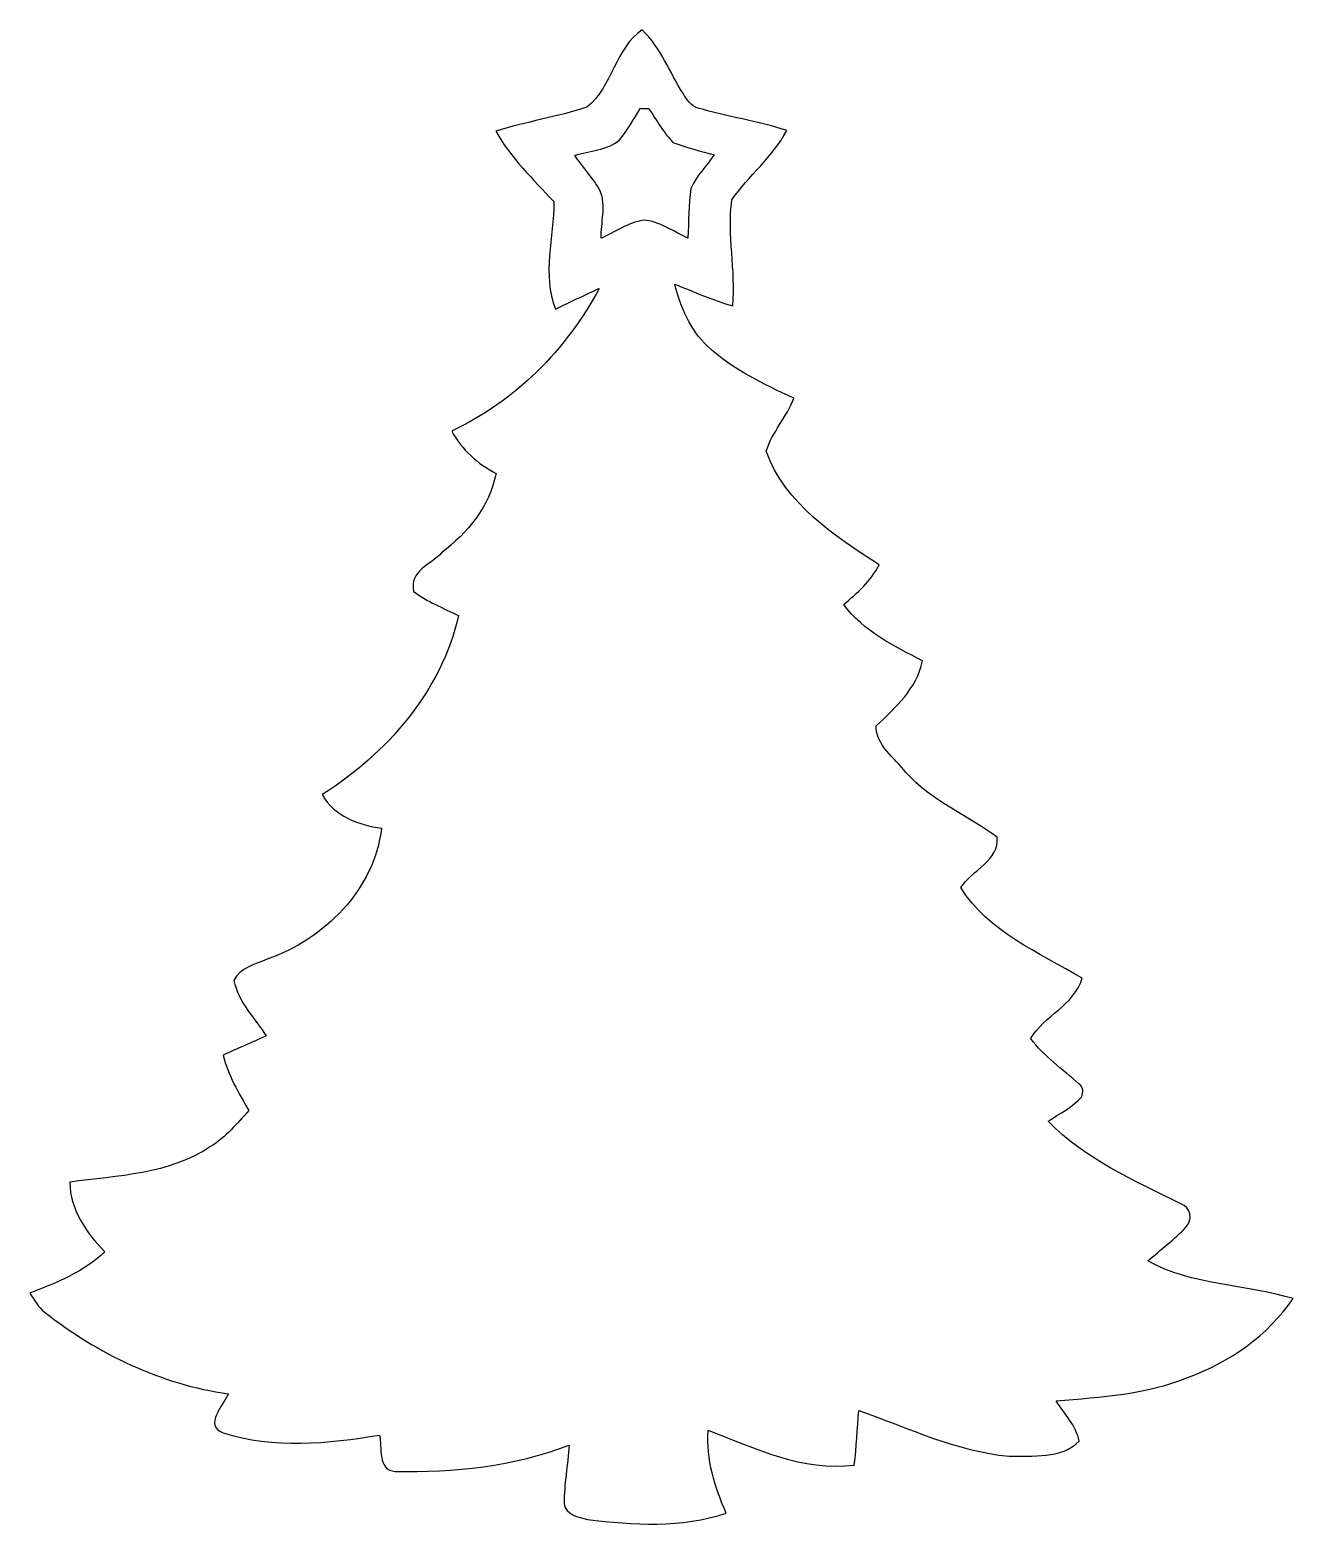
# Model space of a CAD drawing. Header units: centimetres. Extents: x -5.7 to 6.4, y -4.1 to 10.2.
import ezdxf

# ---------------------------------------------------------------- set-up
doc = ezdxf.new("R2010")
doc.units = ezdxf.units.CM
doc.header["$MEASUREMENT"] = 0
doc.layers.add('Camada 1', color=7, linetype='Continuous')

msp = doc.modelspace()

# ---------------------------------------------------------------- linework, layer by layer
at = {"layer": 'Camada 1', "color": 17}
for points, knots in [([(-0.3629, 9.48534), (-0.12196, 9.6769), (-0.09374, 10.05049), (0.16556, 10.22124), (0.16556, 10.22124), (0.34018, 10.0519), (0.42767, 9.81801), (0.55396, 9.61481), (0.55396, 9.61481), (0.5896, 9.55943), (0.62734, 9.49451), (0.69613, 9.47617), (0.69613, 9.47617), (0.97412, 9.38903), (1.26693, 9.35658), (1.54315, 9.26133), (1.54315, 9.26133), (1.41016, 9.00839), (1.1812, 8.82882), (1.01822, 8.59987), (1.01822, 8.59987), (0.97624, 8.26649), (1.05808, 7.9243), (1.0288, 7.58704), (1.0288, 7.58704), (0.8383, 7.63926), (0.65874, 7.72357), (0.47459, 7.79377), (0.47459, 7.79377), (0.52892, 7.57505), (0.6224, 7.35915), (0.78821, 7.20181), (0.78821, 7.20181), (1.02457, 6.98097), (1.3202, 6.84127), (1.61053, 6.70651), (1.61053, 6.70651), (1.54633, 6.52589), (1.4024, 6.38231), (1.34807, 6.19922), (1.34807, 6.19922), (1.52587, 5.69757), (1.99965, 5.39171), (2.42439, 5.11548), (2.42439, 5.11548), (2.34819, 4.96097), (2.21661, 4.84561), (2.08714, 4.73625), (2.08714, 4.73625), (2.27623, 4.47907), (2.56586, 4.34255), (2.83996, 4.19756), (2.83996, 4.19756), (2.78211, 3.92944), (2.58173, 3.75411), (2.39582, 3.57667), (2.39582, 3.57667), (2.39688, 3.39181), (2.57538, 3.26763), (2.68086, 3.13322), (2.68086, 3.13322), (2.92287, 2.8637), (3.26471, 2.72471), (3.55081, 2.51445), (3.55081, 2.51445), (3.58221, 2.29714), (3.30704, 2.19942), (3.20509, 2.03326), (3.20509, 2.03326), (3.46368, 1.61134), (3.95298, 1.41308), (4.3622, 1.16931), (4.3622, 1.16931), (4.28706, 0.90684), (3.99955, 0.813), (3.87219, 0.59428), (3.87219, 0.59428), (3.99637, 0.42177), (4.17664, 0.30218), (4.33257, 0.16072), (4.33257, 0.16072), (4.37737, 0.1332), (4.37243, 0.08029), (4.35973, 0.03619), (4.35973, 0.03619), (4.27118, -0.06365), (4.1463, -0.1208), (4.03906, -0.197), (4.03906, -0.197), (4.39078, -0.56036), (4.86068, -0.76285), (5.30482, -0.9851), (5.30482, -0.9851), (5.40078, -1.01685), (5.41983, -1.13609), (5.3528, -1.20735), (5.3528, -1.20735), (5.24238, -1.32624), (5.11044, -1.42325), (4.98873, -1.5305), (4.98873, -1.5305), (5.41665, -1.76651), (5.91725, -1.75169), (6.37515, -1.89033), (6.37515, -1.89033), (6.13562, -2.2417), (5.77543, -2.49535), (5.37855, -2.63822), (5.37855, -2.63822), (4.97921, -2.80544), (4.54212, -2.82872), (4.11596, -2.86682), (4.11596, -2.86682), (4.19393, -2.99065), (4.30435, -3.10212), (4.33539, -3.24923), (4.33539, -3.24923), (4.165, -3.42421), (3.88489, -3.38787), (3.66511, -3.39317), (3.66511, -3.39317), (3.16099, -3.34942), (2.70273, -3.12258), (2.23178, -2.9589), (2.23178, -2.9589), (2.21696, -3.13105), (2.20814, -3.30603), (2.18838, -3.47854), (2.18838, -3.47854), (1.69591, -3.5438), (1.24118, -3.31626), (0.79456, -3.14728), (0.79456, -3.14728), (0.7741, -3.42597), (0.85665, -3.68773), (0.96495, -3.93856), (0.96495, -3.93856), (0.53985, -4.08002), (0.07877, -4.05251), (-0.35902, -3.99783), (-0.35902, -3.99783), (-0.44369, -3.97772), (-0.56928, -3.95232), (-0.5788, -3.84754), (-0.5788, -3.84754), (-0.5848, -3.66057), (-0.54317, -3.4743), (-0.53224, -3.28874), (-0.53224, -3.28874), (-1.06035, -3.49159), (-1.63185, -3.5505), (-2.19347, -3.53992), (-2.19347, -3.53992), (-2.36421, -3.52793), (-2.31588, -3.31097), (-2.34164, -3.19279), (-2.34164, -3.19279), (-2.83376, -3.27463), (-3.3527, -3.32508), (-3.836, -3.16986), (-3.836, -3.16986), (-4.01945, -3.10177), (-3.83777, -2.90774), (-3.7845, -2.79944), (-3.7845, -2.79944), (-4.42796, -2.70772), (-5.03157, -2.41738), (-5.53992, -2.01804), (-5.53992, -2.01804), (-5.6013, -1.97112), (-5.6387, -1.90268), (-5.67821, -1.83847), (-5.67821, -1.83847), (-5.42421, -1.73934), (-5.16386, -1.63457), (-4.96383, -1.44371), (-4.96383, -1.44371), (-5.14057, -1.26168), (-5.29227, -1.04225), (-5.29897, -0.77838), (-5.29897, -0.77838), (-4.84459, -0.71488), (-4.34753, -0.70535), (-3.95524, -0.43689), (-3.95524, -0.43689), (-3.80884, -0.35151), (-3.70195, -0.21675), (-3.58906, -0.09363), (-3.58906, -0.09363), (-3.68925, 0.07323), (-3.78661, 0.24468), (-3.83565, 0.43447), (-3.83565, 0.43447), (-3.69842, 0.49656), (-3.56013, 0.55618), (-3.42361, 0.61933), (-3.42361, 0.61933), (-3.53438, 0.78902), (-3.69207, 0.94318), (-3.73229, 1.14673), (-3.73229, 1.14673), (-3.67902, 1.27267), (-3.52591, 1.29666), (-3.41514, 1.3517), (-3.41514, 1.3517), (-2.87221, 1.53832), (-2.39138, 2.01245), (-2.32364, 2.60053), (-2.32364, 2.60053), (-2.54484, 2.63263), (-2.77661, 2.71624), (-2.88985, 2.92156), (-2.88985, 2.92156), (-2.27496, 3.31102), (-1.75073, 3.90757), (-1.58916, 4.63147), (-1.58916, 4.63147), (-1.73451, 4.70273), (-1.88832, 4.76235), (-2.01673, 4.86184), (-2.01673, 4.86184), (-2.06365, 5.05622), (-1.85057, 5.11584), (-1.75144, 5.22943), (-1.75144, 5.22943), (-1.50344, 5.41993), (-1.29177, 5.67252), (-1.23039, 5.98649), (-1.23039, 5.98649), (-1.40536, 6.08104), (-1.55882, 6.2158), (-1.65372, 6.39254), (-1.65372, 6.39254), (-1.04729, 6.67476), (-0.56011, 7.16689), (-0.24543, 7.75461), (-0.24543, 7.75461), (-0.38548, 7.6897), (-0.52412, 7.62268), (-0.66382, 7.55706), (-0.66382, 7.55706), (-0.7947, 7.88303), (-0.67511, 8.24392), (-0.6797, 8.58223), (-0.6797, 8.58223), (-0.8762, 8.7946), (-1.08857, 9.00027), (-1.23286, 9.25392), (-1.23286, 9.25392), (-0.94711, 9.34599), (-0.64724, 9.39009), (-0.3629, 9.48534)], [0, 0, 0, 0, 0.015625, 0.015625, 0.015625, 0.015625, 0.03125, 0.03125, 0.03125, 0.03125, 0.046875, 0.046875, 0.046875, 0.046875, 0.0625, 0.0625, 0.0625, 0.0625, 0.078125, 0.078125, 0.078125, 0.078125, 0.09375, 0.09375, 0.09375, 0.09375, 0.109375, 0.109375, 0.109375, 0.109375, 0.125, 0.125, 0.125, 0.125, 0.140625, 0.140625, 0.140625, 0.140625, 0.15625, 0.15625, 0.15625, 0.15625, 0.171875, 0.171875, 0.171875, 0.171875, 0.1875, 0.1875, 0.1875, 0.1875, 0.203125, 0.203125, 0.203125, 0.203125, 0.21875, 0.21875, 0.21875, 0.21875, 0.234375, 0.234375, 0.234375, 0.234375, 0.25, 0.25, 0.25, 0.25, 0.265625, 0.265625, 0.265625, 0.265625, 0.28125, 0.28125, 0.28125, 0.28125, 0.296875, 0.296875, 0.296875, 0.296875, 0.3125, 0.3125, 0.3125, 0.3125, 0.328125, 0.328125, 0.328125, 0.328125, 0.34375, 0.34375, 0.34375, 0.34375, 0.359375, 0.359375, 0.359375, 0.359375, 0.375, 0.375, 0.375, 0.375, 0.390625, 0.390625, 0.390625, 0.390625, 0.40625, 0.40625, 0.40625, 0.40625, 0.421875, 0.421875, 0.421875, 0.421875, 0.4375, 0.4375, 0.4375, 0.4375, 0.453125, 0.453125, 0.453125, 0.453125, 0.46875, 0.46875, 0.46875, 0.46875, 0.484375, 0.484375, 0.484375, 0.484375, 0.5, 0.5, 0.5, 0.5, 0.515625, 0.515625, 0.515625, 0.515625, 0.53125, 0.53125, 0.53125, 0.53125, 0.546875, 0.546875, 0.546875, 0.546875, 0.5625, 0.5625, 0.5625, 0.5625, 0.578125, 0.578125, 0.578125, 0.578125, 0.59375, 0.59375, 0.59375, 0.59375, 0.609375, 0.609375, 0.609375, 0.609375, 0.625, 0.625, 0.625, 0.625, 0.640625, 0.640625, 0.640625, 0.640625, 0.65625, 0.65625, 0.65625, 0.65625, 0.671875, 0.671875, 0.671875, 0.671875, 0.6875, 0.6875, 0.6875, 0.6875, 0.703125, 0.703125, 0.703125, 0.703125, 0.71875, 0.71875, 0.71875, 0.71875, 0.734375, 0.734375, 0.734375, 0.734375, 0.75, 0.75, 0.75, 0.75, 0.765625, 0.765625, 0.765625, 0.765625, 0.78125, 0.78125, 0.78125, 0.78125, 0.796875, 0.796875, 0.796875, 0.796875, 0.8125, 0.8125, 0.8125, 0.8125, 0.828125, 0.828125, 0.828125, 0.828125, 0.84375, 0.84375, 0.84375, 0.84375, 0.859375, 0.859375, 0.859375, 0.859375, 0.875, 0.875, 0.875, 0.875, 0.890625, 0.890625, 0.890625, 0.890625, 0.90625, 0.90625, 0.90625, 0.90625, 0.921875, 0.921875, 0.921875, 0.921875, 0.9375, 0.9375, 0.9375, 0.9375, 0.953125, 0.953125, 0.953125, 0.953125, 0.96875, 0.96875, 0.96875, 0.96875, 1, 1, 1, 1]), ([(0.14721, 9.47335), (0.08265, 9.37139), (0.02656, 9.26274), (-0.05281, 9.17137), (-0.05281, 9.17137), (-0.16888, 9.06906), (-0.34103, 9.07118), (-0.47967, 9.02391), (-0.47967, 9.02391), (-0.39889, 8.91067), (-0.3047, 8.80624), (-0.23555, 8.68489), (-0.23555, 8.68489), (-0.17699, 8.5406), (-0.23097, 8.38291), (-0.22779, 8.23228), (-0.22779, 8.23228), (-0.0955, 8.29366), (0.02903, 8.38009), (0.17508, 8.40549), (0.17508, 8.40549), (0.33101, 8.39738), (0.46154, 8.29578), (0.59983, 8.23298), (0.59983, 8.23298), (0.61006, 8.39173), (0.60265, 8.55295), (0.62911, 8.70923), (0.62911, 8.70923), (0.68026, 8.82953), (0.77833, 8.92231), (0.85171, 9.0292), (0.85171, 9.0292), (0.72259, 9.06377), (0.59242, 9.09905), (0.46648, 9.14315), (0.46648, 9.14315), (0.36629, 9.23522), (0.3042, 9.36046), (0.22729, 9.47088), (0.22729, 9.47088), (0.20754, 9.47158), (0.16732, 9.47264), (0.14721, 9.47335)], [0, 0, 0, 0, 0.08333333, 0.08333333, 0.08333333, 0.08333333, 0.16666667, 0.16666667, 0.16666667, 0.16666667, 0.25, 0.25, 0.25, 0.25, 0.33333333, 0.33333333, 0.33333333, 0.33333333, 0.41666667, 0.41666667, 0.41666667, 0.41666667, 0.5, 0.5, 0.5, 0.5, 0.58333333, 0.58333333, 0.58333333, 0.58333333, 0.66666667, 0.66666667, 0.66666667, 0.66666667, 0.75, 0.75, 0.75, 0.75, 0.83333333, 0.83333333, 0.83333333, 0.83333333, 1, 1, 1, 1])]:
    msp.add_open_spline(points, degree=3, knots=knots, dxfattribs=at)

doc.saveas('drawing.dxf')
